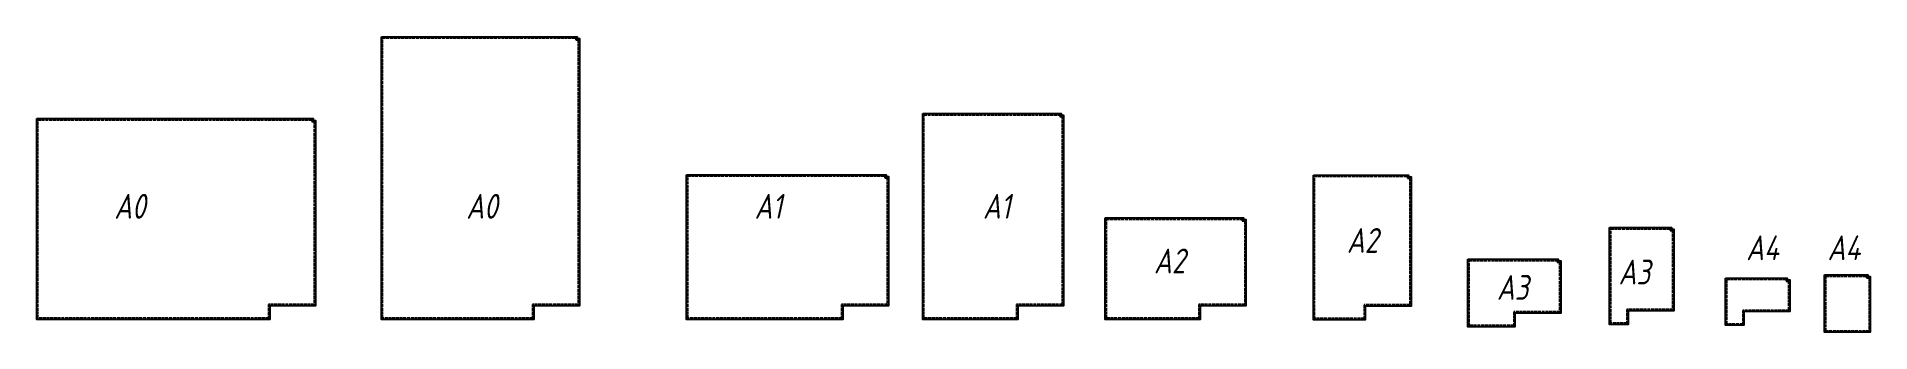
# Model space of a CAD drawing. Header units: millimetres. Extents: x 69 to 7478, y -17 to 1175.
import ezdxf

# ---------------------------------------------------------------- set-up
doc = ezdxf.new("R2010")
doc.units = ezdxf.units.MM
doc.linetypes.add('ACAD_ISO02W100', pattern=[15, 12, -3])
doc.layers.add('noprint', color=2, linetype='Continuous', plot=False)
doc.styles.add('ГОСТ-ISOCPEUR', font='isocpeui.ttf', dxfattribs={"width": 0.8})

msp = doc.modelspace()

# ---------------------------------------------------------------- linework, layer by layer
at = {"layer": 'noprint'}
for points in [[(1461.7, 1175.4), (2252.3, 1175.4), (2252.3, 1168.4), (2262.3, 1168.4), (2262.3, 89.7), (2077.3, 89.7), (2077.3, 34.7), (1461.7, 34.7)], [(69, 844.9), (1185.7, 844.9), (1185.7, 837.9), (1195.7, 837.9), (1195.7, 89.7), (1010.7, 89.7), (1010.7, 34.7), (69, 34.7)], [(3649, 865.7), (4208, 865.7), (4208, 858.7), (4218, 858.7), (4218, 89.7), (4033, 89.7), (4033, 34.7), (3649, 34.7)], [(2695.2, 618.5), (3501, 618.5), (3501, 611.5), (3511, 611.5), (3511, 89.7), (3326, 89.7), (3326, 34.7), (2695.2, 34.7)], [(5227.4, 617), (5612.3, 617), (5612.3, 610), (5622.3, 610), (5622.3, 88.1), (5437.3, 88.1), (5437.3, 33.1), (5227.4, 33.1)], [(4386.4, 444.5), (4945.1, 444.5), (4945.1, 437.5), (4955.1, 437.5), (4955.1, 89.7), (4770.1, 89.7), (4770.1, 34.7), (4386.4, 34.7)], [(6424.4, 405.3), (6673.8, 405.3), (6673.8, 398.3), (6683.8, 398.3), (6683.8, 69.3), (6498.8, 69.3), (6498.8, 14.3), (6424.4, 14.3)], [(5851.7, 277.6), (6216.9, 277.6), (6216.9, 270.6), (6226.9, 270.6), (6226.9, 60), (6041.9, 60), (6041.9, 5), (5851.7, 5)], [(6893.1, 201.5), (7142.1, 201.5), (7142.1, 194.5), (7152.1, 194.5), (7152.1, 66), (6967.1, 66), (6967.1, 11), (6893.1, 11)], [(7292.7, 214.6), (7467.7, 214.6), (7467.7, 207.6), (7477.7, 207.6), (7477.7, -17.4), (7292.7, -17.4)]]:
    msp.add_lwpolyline(points, close=True, dxfattribs=at)
at = {"layer": 'noprint', "linetype": 'ACAD_ISO02W100'}
for points in [[(1466.7, 1170.4), (2247.3, 1170.4), (2247.3, 1163.4), (2257.3, 1163.4), (2257.3, 94.7), (2072.3, 94.7), (2072.3, 39.7), (1466.7, 39.7)], [(74, 839.9), (1180.7, 839.9), (1180.7, 832.9), (1190.7, 832.9), (1190.7, 94.7), (1005.7, 94.7), (1005.7, 39.7), (74, 39.7)], [(3654, 860.7), (4203, 860.7), (4203, 853.7), (4213, 853.7), (4213, 94.7), (4028, 94.7), (4028, 39.7), (3654, 39.7)], [(2700.2, 613.5), (3496, 613.5), (3496, 606.5), (3506, 606.5), (3506, 94.7), (3321, 94.7), (3321, 39.7), (2700.2, 39.7)], [(5232.4, 612), (5607.3, 612), (5607.3, 605), (5617.3, 605), (5617.3, 93.1), (5432.3, 93.1), (5432.3, 38.1), (5232.4, 38.1)], [(4391.4, 439.5), (4940.1, 439.5), (4940.1, 432.5), (4950.1, 432.5), (4950.1, 94.7), (4765.1, 94.7), (4765.1, 39.7), (4391.4, 39.7)], [(6429.4, 400.3), (6668.8, 400.3), (6668.8, 393.3), (6678.8, 393.3), (6678.8, 74.3), (6493.8, 74.3), (6493.8, 19.3), (6429.4, 19.3)], [(5856.7, 272.6), (6211.9, 272.6), (6211.9, 265.6), (6221.9, 265.6), (6221.9, 65), (6036.9, 65), (6036.9, 10), (5856.7, 10)], [(6898.1, 196.5), (7137.1, 196.5), (7137.1, 189.5), (7147.1, 189.5), (7147.1, 71), (6962.1, 71), (6962.1, 16), (6898.1, 16)], [(7297.7, 209.6), (7462.7, 209.6), (7462.7, 202.6), (7472.7, 202.6), (7472.7, -12.4), (7297.7, -12.4)]]:
    msp.add_lwpolyline(points, close=True, dxfattribs=at)

# ---------------------------------------------------------------- texts
at = {"layer": 'noprint', "style": 'ГОСТ-ISOCPEUR', "width": 0.8}
for s, p in [('А0', (382.3, 441)), ('А0', (1804.7, 441)), ('А1', (2969.4, 441)), ('А1', (3892.4, 441)), ('А2', (5362.7, 303.2)), ('А4', (6976.1, 273.5)), ('А4', (7305, 273.5)), ('А2', (4583.4, 220.3)), ('А3', (6460.4, 175.8)), ('А3', (5968.5, 113.6))]:
    msp.add_text(s, height=100, dxfattribs=at).set_placement(p)

doc.saveas('drawing.dxf')
